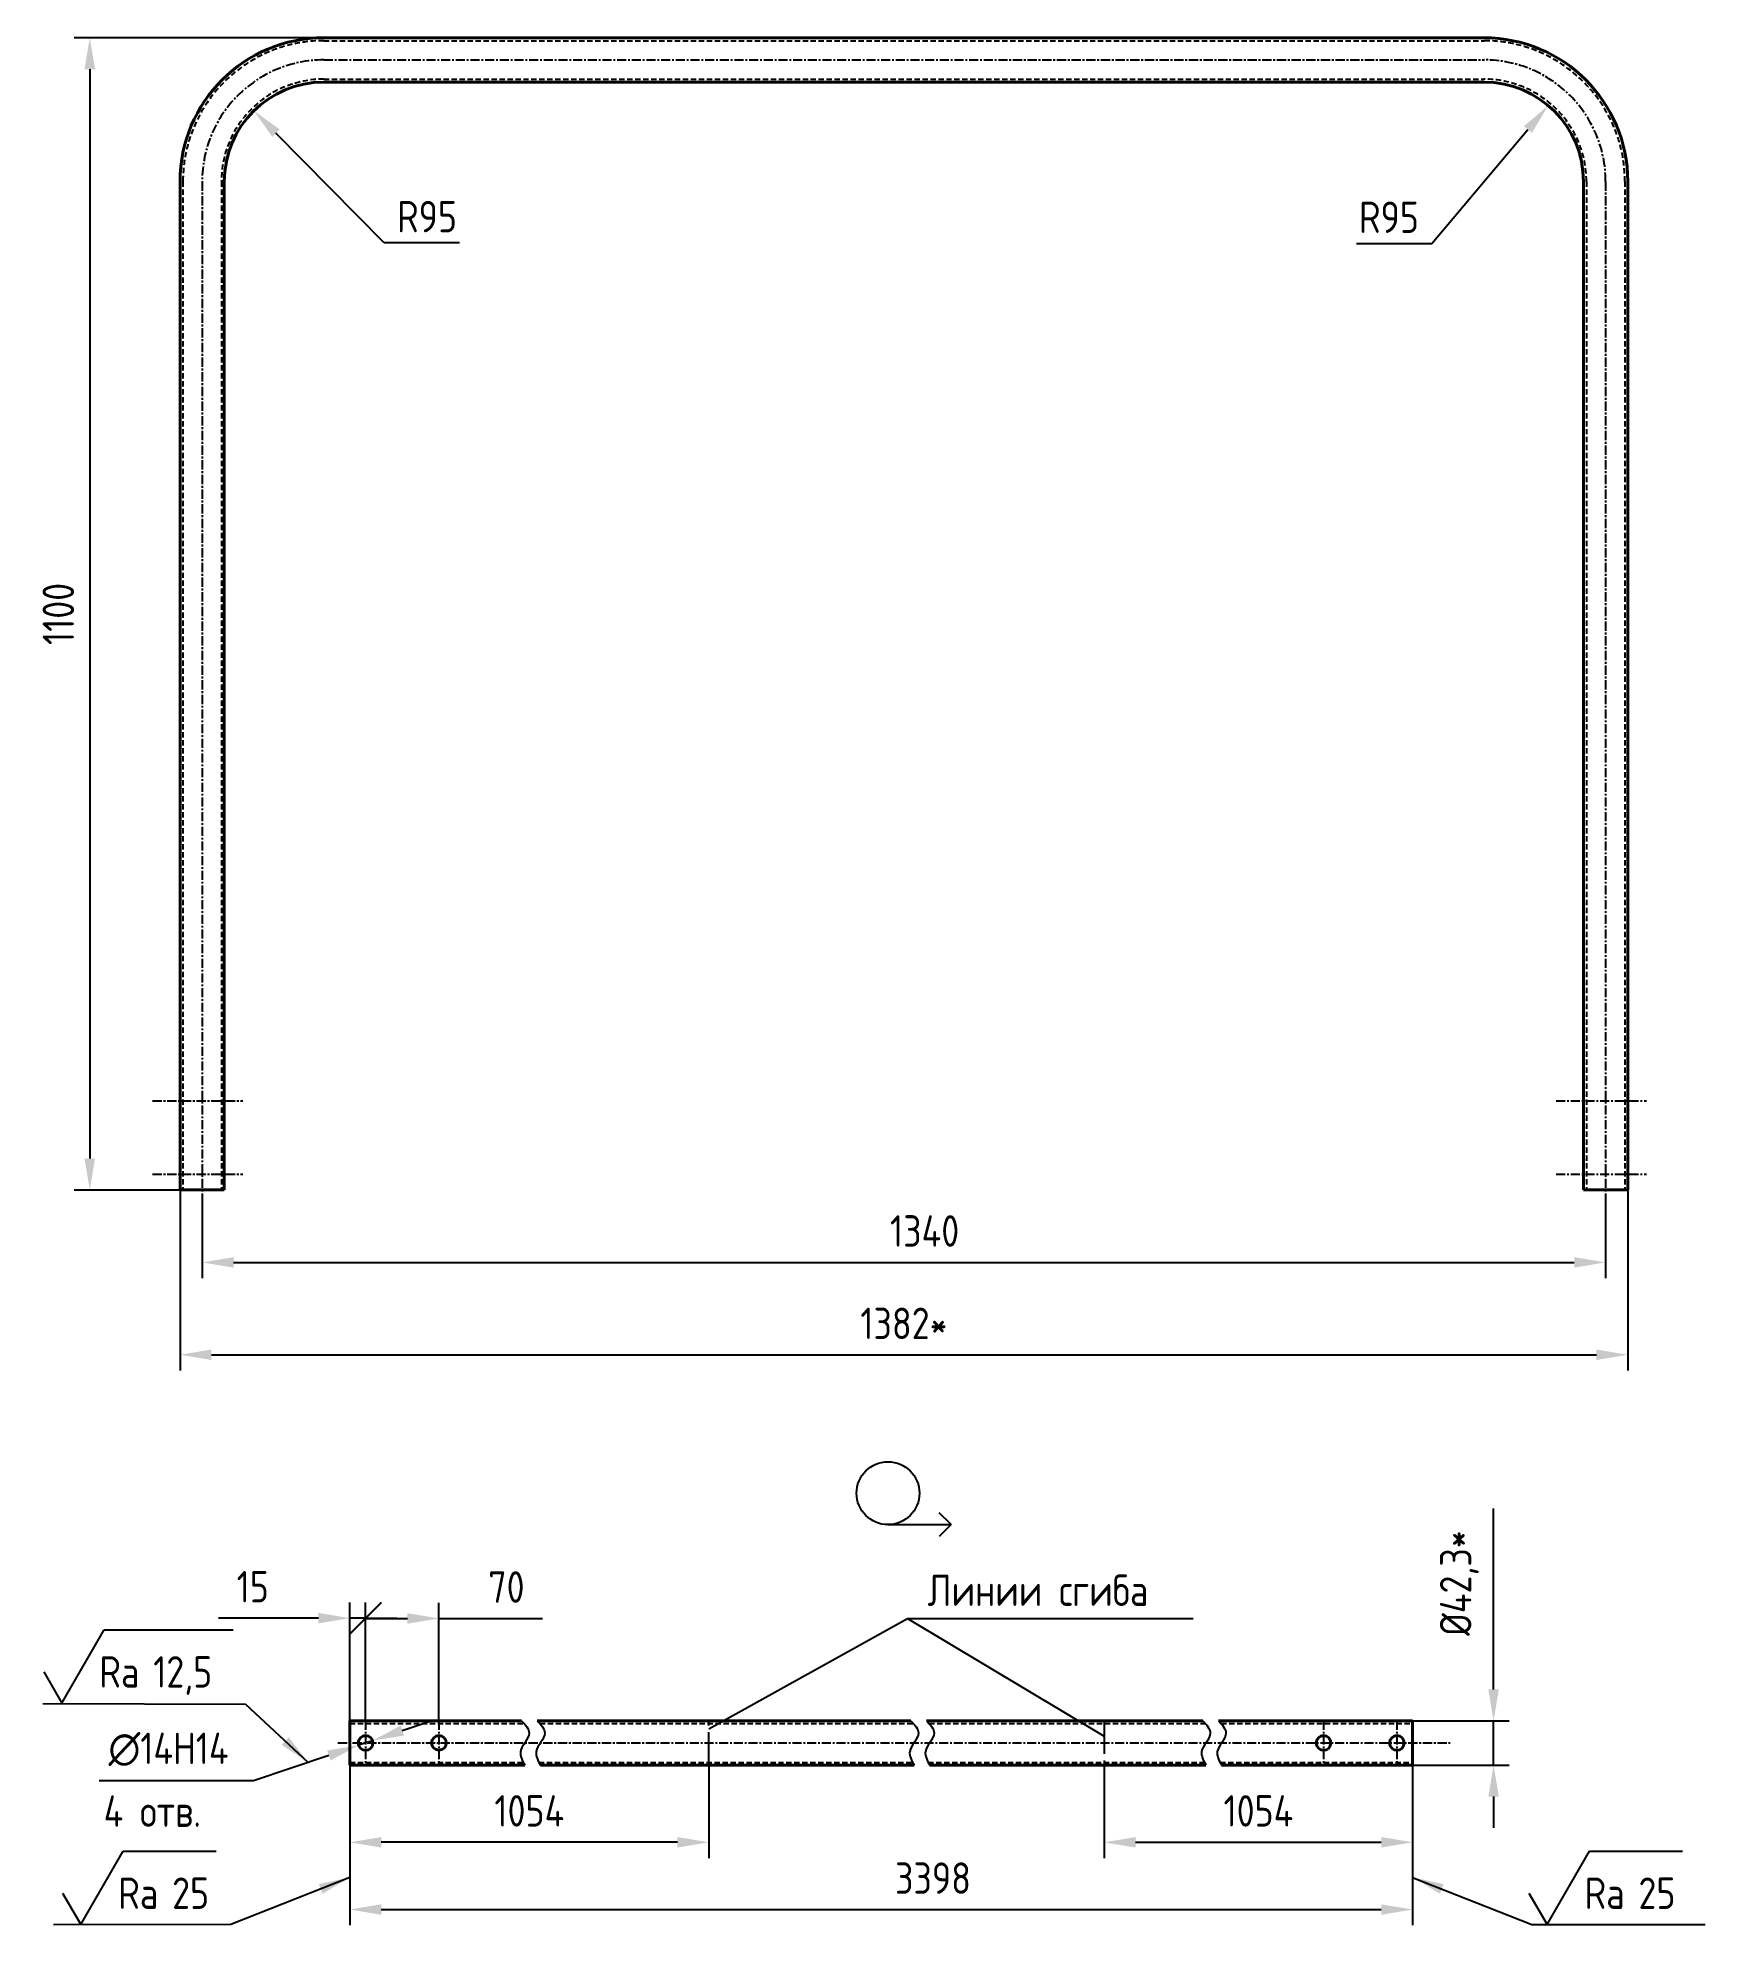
# Model space of a CAD drawing. Header units: millimetres. Extents: x 2228 to 3820, y 1053 to 2855.
import ezdxf
from ezdxf.enums import TextEntityAlignment as Align

# ---------------------------------------------------------------- set-up
doc = ezdxf.new("R2010")
doc.units = ezdxf.units.MM
for name, pattern in [('CENTER', [2, 1.25, -0.25, 0.25, -0.25]), ('HIDDEN', [9.525, 6.35, -3.175]), ('PHANTOM', [63.5, 31.75, -6.35, 6.35, -6.35, 6.35, -6.35])]:
    doc.linetypes.add(name, pattern=pattern)
for name, color, linetype in [('Bord', 1, 'Continuous'), ('CEN', 5, 'CENTER'), ('DIM', 7, 'Continuous'), ('Hide', 2, 'HIDDEN'), ('Phan', 5, 'PHANTOM'), ('Text', 3, 'Continuous'), ('Textb', 6, 'Continuous')]:
    doc.layers.add(name, color=color, linetype=linetype)
doc.layers.add('Cont', color=6, linetype='Continuous', lineweight=40)
doc.styles.add('Style1', font='romans.shx', dxfattribs={"width": 0.8})
doc.dimstyles.new('DIA_10', dxfattribs={"dimscale": 10, "dimtxt": 3, "dimasz": 3, "dimexe": 0.18, "dimexo": 0.0625, "dimgap": 1, "dimtad": 1, "dimtih": 1, "dimtoh": 1, "dimdec": 0, "dimdsep": 46, "dimtxsty": 'Style1', "dimcen": 0, "dimclrt": 3, "dimadec": 0, "dimazin": 0, "dimtfac": 1, "dimtdec": 0, "dimtmove": 0, "dimatfit": 3, "dimfxl": 1, "dimtolj": 1, "dimarcsym": 0})
doc.dimstyles.new('LIN10', dxfattribs={"dimscale": 10, "dimtxt": 3, "dimasz": 3, "dimexe": 1.5, "dimexo": 0, "dimgap": 1.48, "dimtad": 1, "dimdec": 0, "dimzin": 12, "dimdsep": 46, "dimtxsty": 'Style1', "dimcen": 0, "dimclrt": 3, "dimadec": 0, "dimazin": 0, "dimtfac": 1, "dimtdec": 0, "dimtix": 1, "dimtmove": 0, "dimatfit": 0, "dimfxl": 1, "dimtolj": 1, "dimtzin": 13, "dimarcsym": 0})
doc.dimstyles.new('Lin_10', dxfattribs={"dimscale": 10, "dimtxt": 3, "dimasz": 3, "dimexe": 1.5, "dimexo": 0, "dimgap": 1.5, "dimtad": 1, "dimdec": 1, "dimrnd": 0.1, "dimzin": 13, "dimtxsty": 'Style1', "dimcen": 0, "dimclrt": 3, "dimadec": 0, "dimazin": 0, "dimtfac": 1, "dimtdec": 1, "dimtmove": 0, "dimatfit": 2, "dimfxl": 1, "dimtolj": 1, "dimtzin": 13, "dimarcsym": 0})

# ---------------------------------------------------------------- blocks, each defined once
blk = doc.blocks.new('*D9')
at = {"layer": 'DIM', "color": 0, "lineweight": -2, "transparency": 16777216}
for p, q in [((3540.4, 1148), (3540.4, 1053.2)), ((2525.7, 1129.3), (2525.7, 1053.2)), ((2555.7, 1068.2), (3510.4, 1068.2))]:
    blk.add_line(p, q, dxfattribs=at)
at = {"layer": 'DIM', "color": 0, "transparency": 16777216}
for points in [[(2555.7, 1073.2), (2555.7, 1063.2), (2525.7, 1068.2)], [(3510.4, 1073.2), (3510.4, 1063.2), (3540.4, 1068.2)]]:
    blk.add_solid(points, dxfattribs=at)
at = {"layer": 'DIM', "color": 3, "transparency": 16777216, "insert": (3082.5, 1098.2), "char_height": 30, "attachment_point": 5, "style": 'Style1'}
blk.add_mtext('\\A1;3398', dxfattribs=at)
blk = doc.blocks.new('sherISO_02')
at = {"layer": 'Text'}
blk.add_line((4.04, 7), (12.93, 7), dxfattribs=at)
blk.add_lwpolyline([(-1.73, 3), (0, 0), (4.04, 7)], dxfattribs=at)
at = {"layer": 'Text', "style": 'Style1', "width": 0.8}
blk.add_text('Ra', height=3, dxfattribs=at).set_placement((3.58, 1.5))
blk.add_attdef('25', (8.73, 1.5), '', height=3, dxfattribs=at)
blk = doc.blocks.new('*D10')
at = {"layer": 'DIM', "color": 0, "lineweight": -2, "transparency": 16777216}
for p, q in [((2525.7, 1206), (2525.7, 1117.4)), ((2868.4, 1205.9), (2868.4, 1117.4)), ((2838.4, 1132.4), (2555.7, 1132.4))]:
    blk.add_line(p, q, dxfattribs=at)
at = {"layer": 'DIM', "color": 0, "transparency": 16777216}
for points in [[(2555.7, 1137.4), (2555.7, 1127.4), (2525.7, 1132.4)], [(2838.4, 1137.4), (2838.4, 1127.4), (2868.4, 1132.4)]]:
    blk.add_solid(points, dxfattribs=at)
at = {"layer": 'DIM', "color": 3, "transparency": 16777216, "insert": (2697.1, 1162.4), "char_height": 30, "attachment_point": 5, "style": 'Style1'}
blk.add_mtext('\\A1;1054', dxfattribs=at)
blk = doc.blocks.new('*D11')
at = {"layer": 'DIM', "color": 0, "lineweight": -2, "transparency": 16777216}
for p, q in [((2575.8, 1239.1), (2604.2, 1248.7)), ((2547.4, 1229.4), (2534.1, 1225)), ((2505.7, 1215.4), (2433.8, 1191.1)), ((2433.8, 1191.1), (2286.3, 1191.1))]:
    blk.add_line(p, q, dxfattribs=at)
at = {"layer": 'DIM', "color": 0, "transparency": 16777216}
for points in [[(2574.2, 1243.8), (2577.4, 1234.3), (2547.4, 1229.4)], [(2504.1, 1220.1), (2507.3, 1210.6), (2534.1, 1225)]]:
    blk.add_solid(points, dxfattribs=at)
at = {"layer": 'DIM', "color": 3, "transparency": 16777216, "insert": (2352.6, 1221.1), "char_height": 30, "attachment_point": 5, "style": 'Style1'}
blk.add_mtext('\\A1;∅14H14', dxfattribs=at)
blk = doc.blocks.new('_OBLIQUE')
at = {"color": 0, "linetype": 'ByBlock'}
blk.add_line((-0.5, -0.5), (0.5, 0.5), dxfattribs=at)
blk = doc.blocks.new('*D12')
at = {"layer": 'DIM', "color": 0, "lineweight": -2, "transparency": 16777216}
for p, q in [((2525.7, 1245.5), (2525.7, 1361.4)), ((2540.7, 1248.3), (2540.7, 1361.4)), ((2495.7, 1346.4), (2400.3, 1346.4)), ((2540.7, 1346.4), (2525.7, 1346.4)), ((2540.7, 1346.4), (2570.7, 1346.4))]:
    blk.add_line(p, q, dxfattribs=at)
at = {"layer": 'DIM', "color": 0, "transparency": 16777216}
blk.add_solid([(2495.7, 1351.4), (2495.7, 1341.4), (2525.7, 1346.4)], dxfattribs=at)
at = {"layer": 'DIM', "color": 0, "lineweight": -2, "transparency": 16777216, "xscale": 30, "yscale": 30, "zscale": 30, "rotation": 180}
blk.add_blockref('_OBLIQUE', (2540.7, 1346.4), dxfattribs=at)
at = {"layer": 'DIM', "color": 3, "transparency": 16777216, "insert": (2433, 1376.4), "char_height": 30, "attachment_point": 5, "style": 'Style1'}
blk.add_mtext('\\A1;15', dxfattribs=at)
blk = doc.blocks.new('sherISO_01')
at = {"layer": 'Text'}
blk.add_line((4.04, 7), (16.36, 7), dxfattribs=at)
blk.add_lwpolyline([(-1.73, 3), (0, 0), (4.04, 7)], dxfattribs=at)
at = {"layer": 'Text', "style": 'Style1', "width": 0.8}
blk.add_text('Ra', height=3, dxfattribs=at).set_placement((3.58, 1.5))
blk.add_attdef('12,5', (8.73, 1.5), '', height=3, dxfattribs=at)
blk = doc.blocks.new('*D13')
at = {"layer": 'DIM', "color": 0, "lineweight": -2, "transparency": 16777216}
for p, q in [((2540.7, 1248.3), (2540.7, 1361.1)), ((2610.7, 1248.3), (2610.7, 1361.1)), ((2540.7, 1346.1), (2580.7, 1346.1)), ((2610.7, 1346.1), (2709.6, 1346.1))]:
    blk.add_line(p, q, dxfattribs=at)
at = {"layer": 'DIM', "color": 0, "transparency": 16777216}
blk.add_solid([(2580.7, 1351.1), (2580.7, 1341.1), (2610.7, 1346.1)], dxfattribs=at)
at = {"layer": 'DIM', "color": 0, "lineweight": -2, "transparency": 16777216, "xscale": 30, "yscale": 30, "zscale": 30, "rotation": 180}
blk.add_blockref('_OBLIQUE', (2540.7, 1346.1), dxfattribs=at)
at = {"layer": 'DIM', "color": 3, "transparency": 16777216, "insert": (2675.2, 1376.1), "char_height": 30, "attachment_point": 5, "style": 'Style1'}
blk.add_mtext('\\A1;70', dxfattribs=at)
blk = doc.blocks.new('ZNAK09')
at = {"layer": 'DIM'}
for p, q in [((8.51, 0.22), (14.53, 0.22)), ((14.53, 0.22), (13.4, 1.35)), ((14.53, 0.22), (13.4, -0.91))]:
    blk.add_line(p, q, dxfattribs=at)
blk.add_circle((8.51, 3.22), 3, dxfattribs=at)
at = {"layer": 'Textb', "style": 'Style1', "width": 0.8}
blk.add_attdef('А', text='', height=6, dxfattribs=at).set_placement((3.83, 0.22), align=Align.RIGHT)
blk = doc.blocks.new('*D14')
at = {"layer": 'DIM', "color": 0, "lineweight": -2, "transparency": 16777216}
for p, q in [((3617.7, 1278.4), (3617.7, 1451.2)), ((3540.4, 1248.4), (3632.7, 1248.4)), ((3617.7, 1206.1), (3617.7, 1248.4)), ((3540.4, 1206.1), (3632.7, 1206.1)), ((3617.7, 1176.1), (3617.7, 1146.1))]:
    blk.add_line(p, q, dxfattribs=at)
at = {"layer": 'DIM', "color": 0, "transparency": 16777216}
for points in [[(3612.7, 1278.4), (3622.7, 1278.4), (3617.7, 1248.4)], [(3612.7, 1176.1), (3622.7, 1176.1), (3617.7, 1206.1)]]:
    blk.add_solid(points, dxfattribs=at)
at = {"layer": 'DIM', "color": 3, "transparency": 16777216, "insert": (3585, 1379.8), "char_height": 30, "attachment_point": 5, "rotation": 90, "style": 'Style1'}
blk.add_mtext('\\A1;%%c42,3*', dxfattribs=at)
blk = doc.blocks.new('*D15')
at = {"layer": 'DIM', "color": 0, "lineweight": -2, "transparency": 16777216}
for p, q in [((3245.9, 1205.9), (3245.9, 1117.4)), ((3540.4, 1206.1), (3540.4, 1117.4)), ((3275.9, 1132.4), (3510.4, 1132.4))]:
    blk.add_line(p, q, dxfattribs=at)
at = {"layer": 'DIM', "color": 0, "transparency": 16777216}
for points in [[(3275.9, 1137.4), (3275.9, 1127.4), (3245.9, 1132.4)], [(3510.4, 1137.4), (3510.4, 1127.4), (3540.4, 1132.4)]]:
    blk.add_solid(points, dxfattribs=at)
at = {"layer": 'DIM', "color": 3, "transparency": 16777216, "insert": (3393.2, 1162.4), "char_height": 30, "attachment_point": 5, "style": 'Style1'}
blk.add_mtext('\\A1;1054', dxfattribs=at)
blk = doc.blocks.new('*D16')
at = {"layer": 'DIM', "color": 0, "lineweight": -2, "transparency": 16777216}
for p, q in [((2384.7, 1750.4), (2384.7, 1671)), ((3724.7, 1750.2), (3724.7, 1671)), ((2414.7, 1686), (3694.7, 1686))]:
    blk.add_line(p, q, dxfattribs=at)
at = {"layer": 'DIM', "color": 0, "transparency": 16777216}
for points in [[(2414.7, 1691), (2414.7, 1681), (2384.7, 1686)], [(3694.7, 1691), (3694.7, 1681), (3724.7, 1686)]]:
    blk.add_solid(points, dxfattribs=at)
at = {"layer": 'DIM', "color": 3, "transparency": 16777216, "insert": (3074.5, 1716), "char_height": 30, "attachment_point": 5, "style": 'Style1'}
blk.add_mtext('\\A1;1340', dxfattribs=at)
blk = doc.blocks.new('*D17')
at = {"layer": 'DIM', "color": 0, "lineweight": -2, "transparency": 16777216}
for p, q in [((2550.1, 2855.1), (2262.4, 2855.1)), ((2277.4, 2825.1), (2277.4, 1785.1)), ((2366.4, 1755.1), (2262.4, 1755.1))]:
    blk.add_line(p, q, dxfattribs=at)
at = {"layer": 'DIM', "color": 0, "transparency": 16777216}
for points in [[(2272.4, 2825.1), (2282.4, 2825.1), (2277.4, 2855.1)], [(2272.4, 1785.1), (2282.4, 1785.1), (2277.4, 1755.1)]]:
    blk.add_solid(points, dxfattribs=at)
at = {"layer": 'DIM', "color": 3, "transparency": 16777216, "insert": (2247.4, 2305.1), "char_height": 30, "attachment_point": 5, "rotation": 90, "style": 'Style1'}
blk.add_mtext('\\A1;1100', dxfattribs=at)
blk = doc.blocks.new('*D18')
at = {"layer": 'DIM', "color": 0, "lineweight": -2, "transparency": 16777216}
for p, q in [((2558.5, 2659.4), (2455.2, 2764.1)), ((2630.3, 2659.4), (2558.5, 2659.4))]:
    blk.add_line(p, q, dxfattribs=at)
at = {"layer": 'DIM', "color": 0, "transparency": 16777216}
blk.add_solid([(2458.7, 2767.6), (2451.6, 2760.6), (2434.1, 2785.4)], dxfattribs=at)
at = {"layer": 'DIM', "color": 3, "transparency": 16777216, "insert": (2599.4, 2684.4), "char_height": 30, "attachment_point": 5, "style": 'Style1'}
blk.add_mtext('\\A1;R95', dxfattribs=at)
blk = doc.blocks.new('*D19')
at = {"layer": 'DIM', "color": 0, "lineweight": -2, "transparency": 16777216}
for p, q in [((3558.6, 2658.8), (3650.5, 2767.5)), ((3486.9, 2658.8), (3558.6, 2658.8))]:
    blk.add_line(p, q, dxfattribs=at)
at = {"layer": 'DIM', "color": 0, "transparency": 16777216}
blk.add_solid([(3646.7, 2770.7), (3654.3, 2764.3), (3669.9, 2790.4)], dxfattribs=at)
at = {"layer": 'DIM', "color": 3, "transparency": 16777216, "insert": (3517.8, 2683.8), "char_height": 30, "attachment_point": 5, "style": 'Style1'}
blk.add_mtext('\\A1;R95', dxfattribs=at)
blk = doc.blocks.new('*D20')
at = {"layer": 'DIM', "color": 0, "lineweight": -2, "transparency": 16777216}
for p, q in [((2363.6, 1755.1), (2363.6, 1582.8)), ((3745.9, 1755.1), (3745.9, 1582.8)), ((2393.6, 1597.8), (3715.9, 1597.8))]:
    blk.add_line(p, q, dxfattribs=at)
at = {"layer": 'DIM', "color": 0, "transparency": 16777216}
for points in [[(2393.6, 1602.8), (2393.6, 1592.8), (2363.6, 1597.8)], [(3715.9, 1602.8), (3715.9, 1592.8), (3745.9, 1597.8)]]:
    blk.add_solid(points, dxfattribs=at)
at = {"layer": 'DIM', "color": 3, "transparency": 16777216, "insert": (3054.7, 1627.8), "char_height": 30, "attachment_point": 5, "style": 'Style1'}
blk.add_mtext('\\A1;1382*', dxfattribs=at)

msp = doc.modelspace()

# ---------------------------------------------------------------- linework, layer by layer
at = {"layer": 'Bord'}
for points in [[(2689.65, 1248.47), (2693.28, 1244.58), (2701.99, 1235.25), (2684.49, 1221.03), (2690.32, 1210.35), (2692.75, 1205.9)], [(2704.63, 1248.47), (2708.25, 1244.58), (2716.96, 1235.25), (2699.46, 1221.03), (2705.29, 1210.35), (2707.72, 1205.9)], [(3061.33, 1248.47), (3064.95, 1244.58), (3073.66, 1235.25), (3056.16, 1221.03), (3061.99, 1210.35), (3064.42, 1205.9)], [(3076.3, 1248.47), (3079.92, 1244.58), (3088.63, 1235.25), (3071.13, 1221.03), (3076.96, 1210.35), (3079.4, 1205.9)], [(3340, 1248.47), (3343.63, 1244.58), (3352.34, 1235.25), (3334.84, 1221.03), (3340.67, 1210.35), (3343.1, 1205.9)], [(3354.97, 1248.47), (3358.6, 1244.58), (3367.31, 1235.25), (3349.81, 1221.03), (3355.64, 1210.35), (3358.07, 1205.9)]]:
    msp.add_open_spline(points, degree=3, knots=[0, 0, 0, 0, 13.8174024, 33.2074558, 47.0865786, 47.0865786, 47.0865786, 47.0865786], dxfattribs=at)
at = {"layer": 'CEN', "ltscale": 7}
for p, q in [((2500.86, 2833.99), (3608.56, 2833.99)), ((2384.71, 2717.84), (2384.71, 1745.14)), ((3724.71, 2717.84), (3724.71, 1745.14)), ((3724.71, 2717.84), (3724.71, 1745.14)), ((2337.39, 1840.35), (2423.57, 1840.35)), ((3677.39, 1840.35), (3763.57, 1840.35)), ((2337.39, 1770.35), (2423.57, 1770.35)), ((3677.39, 1770.35), (3763.57, 1770.35)), ((2540.75, 1248.46), (2540.75, 1206.16)), ((2610.75, 1248.46), (2610.75, 1206.16)), ((3455.38, 1248.42), (3455.38, 1206.12)), ((3525.38, 1248.41), (3525.38, 1206.12)), ((2514.31, 1227.32), (3576.36, 1227.32))]:
    msp.add_line(p, q, dxfattribs=at)
for centre, start, end in [((2500.86, 2717.84), 90, 180), ((3608.56, 2717.84), 0, 90)]:
    msp.add_arc(centre, 116.15, start, end, dxfattribs=at)
at = {"layer": 'Cont'}
for p, q in [((2500.86, 2855.14), (3608.56, 2855.14)), ((2500.86, 2812.84), (3608.56, 2812.84)), ((2363.56, 2717.84), (2363.56, 1755.14)), ((2405.86, 2717.84), (2405.86, 1755.14)), ((3703.56, 2717.84), (3703.56, 1755.14)), ((3745.86, 2717.84), (3745.86, 1755.14)), ((2405.86, 1755.14), (2363.56, 1755.14)), ((3745.86, 1755.14), (3703.56, 1755.14)), ((2525.75, 1248.47), (2689.65, 1248.47)), ((2525.75, 1248.33), (2525.75, 1206.03)), ((2704.63, 1248.47), (3061.33, 1248.47)), ((3076.3, 1248.47), (3340, 1248.47)), ((3354.97, 1248.47), (3540.38, 1248.47)), ((3540.38, 1248.41), (3540.38, 1206.11)), ((2525.75, 1205.9), (2692.75, 1205.9)), ((2707.72, 1205.9), (3064.42, 1205.9)), ((3079.4, 1205.9), (3343.1, 1205.9)), ((3358.07, 1205.9), (3540.38, 1205.9))]:
    msp.add_line(p, q, dxfattribs=at)
for centre in [(2540.75, 1227.21), (2610.75, 1227.31), (3455.38, 1227.27), (3525.38, 1227.26)]:
    msp.add_circle(centre, 7, dxfattribs=at)
for centre, radius, start, end in [((2500.86, 2717.84), 137.3, 90, 180), ((3608.56, 2717.84), 137.3, 0, 90), ((2500.86, 2717.84), 95, 90, 180), ((3608.56, 2717.84), 95, 0, 90)]:
    msp.add_arc(centre, radius, start, end, dxfattribs=at)
at = {"layer": 'DIM'}
for p, q in [((2868.42, 1240.87), (3057.99, 1345.98)), ((3057.99, 1345.98), (3330.89, 1345.98)), ((3057.99, 1345.98), (3245.94, 1233.58))]:
    msp.add_line(p, q, dxfattribs=at)
at = {"layer": 'Hide', "ltscale": 0.8}
for p, q in [((2500.86, 2852.34), (3608.56, 2852.34)), ((2500.86, 2815.64), (3608.56, 2815.64)), ((2366.36, 2717.84), (2366.36, 1755.14)), ((2403.06, 2717.84), (2403.06, 1755.14)), ((3706.36, 2717.84), (3706.36, 1755.14)), ((3743.06, 2717.84), (3743.06, 1755.14)), ((2525.75, 1245.67), (2692.21, 1245.67)), ((2707.19, 1245.67), (3063.89, 1245.67)), ((3078.86, 1245.67), (3342.56, 1245.67)), ((3357.53, 1245.67), (3540.38, 1245.67)), ((2525.75, 1208.7), (2691.25, 1208.7)), ((2706.22, 1208.7), (3062.92, 1208.7)), ((3077.9, 1208.7), (3341.6, 1208.7)), ((3356.57, 1208.7), (3540.38, 1208.7))]:
    msp.add_line(p, q, dxfattribs=at)
for centre, radius, start, end in [((2500.86, 2717.84), 134.5, 90, 180), ((3608.56, 2717.84), 134.5, 0, 90), ((2500.86, 2717.84), 97.8, 90, 180), ((3608.56, 2717.84), 97.8, 0, 90)]:
    msp.add_arc(centre, radius, start, end, dxfattribs=at)
at = {"layer": 'Phan'}
for p, q in [((2868.42, 1205.9), (2868.42, 1248.47)), ((3245.94, 1248.47), (3245.94, 1205.9))]:
    msp.add_line(p, q, dxfattribs=at)

# ---------------------------------------------------------------- block references
at = {"layer": 'Bord', "xscale": 10, "yscale": 10, "zscale": 10}
msp.add_blockref('sherISO_01', (2250.71, 1265.09), dxfattribs=at).add_auto_attribs({'12,5': '12,5'})
at = {"layer": 'DIM', "lineweight": 18, "xscale": 10, "yscale": 10, "zscale": 10}
msp.add_blockref('ZNAK09', (2954.41, 1433.45), dxfattribs=at)
at = {"layer": 'DIM', "xscale": 10, "yscale": 10, "zscale": 10}
for p in [(2268.75, 1053.81), (3668.76, 1053.81)]:
    msp.add_blockref('sherISO_02', p, dxfattribs=at).add_auto_attribs({'25': '25'})

# ---------------------------------------------------------------- texts
at = {"layer": 'Text', "style": 'Style1', "width": 0.8}
for s, p in [('Линии сгиба', (3077.34, 1358.03)), ('4 отв.', (2290.62, 1147.13))]:
    msp.add_text(s, height=30, dxfattribs=at).set_placement(p)

# ---------------------------------------------------------------- dimensions: what is measured, and where the dimension line sits
at = {"layer": 'DIM'}
dim = msp.add_linear_dim(base=(2277.42, 1755.14), p1=(2550.09, 2855.14), p2=(2366.36, 1755.14), angle=90, dimstyle='Lin_10', dxfattribs=at)
dim.commit()
dim.dimension.update_dxf_attribs({"geometry": '*D17', "text_midpoint": (2247.42, 2305.14)})
for center, mpoint, picture, middle in [((2500.86, 2717.84), (2434.11, 2785.44), '*D18', (2558.54, 2659.42)), ((3608.56, 2717.84), (3669.88, 2790.39), '*D19', (3558.65, 2658.78))]:
    dim = msp.add_radius_dim(center=center, mpoint=mpoint, dimstyle='DIA_10', override={"dimtmove": 1}, dxfattribs=at)
    dim.commit()
    dim.dimension.update_dxf_attribs({"geometry": picture, "text_midpoint": middle, "dimtype": 164})
dim = msp.add_linear_dim(base=(3745.86, 1597.79), p1=(2363.56, 1755.14), p2=(3745.86, 1755.14), text='<>*', dimstyle='Lin_10', override={"dimrnd": 1}, dxfattribs=at)
dim.commit()
dim.dimension.update_dxf_attribs({"geometry": '*D20', "text_midpoint": (3054.71, 1627.79)})
dim = msp.add_linear_dim(base=(3724.71, 1686.04), p1=(2384.71, 1750.37), p2=(3724.71, 1750.15), dimstyle='Lin_10', dxfattribs=at)
dim.commit()
dim.dimension.update_dxf_attribs({"geometry": '*D16', "text_midpoint": (3074.45, 1686.04), "dimtype": 160})
dim = msp.add_linear_dim(base=(3617.69, 1206.11), p1=(3540.38, 1248.41), p2=(3540.38, 1206.11), angle=90, text='%%c<>,3*', dimstyle='LIN10', dxfattribs=at)
dim.commit()
dim.dimension.update_dxf_attribs({"geometry": '*D14', "text_midpoint": (3617.69, 1379.78), "dimtype": 160})
dim = msp.add_linear_dim(base=(2525.75, 1346.42), p1=(2540.75, 1248.33), p2=(2525.75, 1245.53), dimstyle='Lin_10', override={"dimblk1": 'OBLIQUE', "dimsah": 1}, dxfattribs=at)
dim.commit()
dim.dimension.update_dxf_attribs({"geometry": '*D12', "text_midpoint": (2433.03, 1376.42)})
dim = msp.add_linear_dim(base=(2610.75, 1346.08), p1=(2540.75, 1248.33), p2=(2610.75, 1248.33), dimstyle='Lin_10', override={"dimblk1": 'OBLIQUE', "dimsah": 1}, dxfattribs=at)
dim.commit()
dim.dimension.update_dxf_attribs({"geometry": '*D13', "text_midpoint": (2675.18, 1346.08), "dimtype": 160})
dim = msp.add_diameter_dim_2p(p1=(2547.38, 1229.45), p2=(2534.12, 1224.96), text='<>H14', dimstyle='Lin_10', override={"dimtoh": 1}, dxfattribs=at)
dim.commit()
dim.dimension.update_dxf_attribs({"geometry": '*D11', "text_midpoint": (2352.55, 1191.05), "dimtype": 163})
for base, p1, p2, picture, middle in [((2525.75, 1132.35), (2868.42, 1205.9), (2525.75, 1206.03), '*D10', (2697.08, 1162.35)), ((3540.38, 1132.35), (3245.94, 1205.9), (3540.38, 1206.11), '*D15', (3393.16, 1162.35))]:
    dim = msp.add_linear_dim(base=base, p1=p1, p2=p2, text='1054', dimstyle='Lin_10', dxfattribs=at)
    dim.commit()
    dim.dimension.update_dxf_attribs({"geometry": picture, "text_midpoint": middle})
dim = msp.add_linear_dim(base=(3540.38, 1068.2), p1=(2525.75, 1129.32), p2=(3540.38, 1148), text='3398', dimstyle='Lin_10', dxfattribs=at)
dim.commit()
dim.dimension.update_dxf_attribs({"geometry": '*D9', "text_midpoint": (3082.47, 1068.2), "dimtype": 160})

# ---------------------------------------------------------------- leaders
for points in [[(2485.96, 1208.68), (2426.42, 1264.07), (2232.47, 1264.51)], [(2525.75, 1098.93), (2411.95, 1053.81), (2242.87, 1053.58)], [(3540.38, 1098.93), (3654.18, 1053.81), (3819.8, 1053.81)]]:
    msp.add_leader(points, dimstyle='LIN10', dxfattribs=at)

doc.saveas('drawing.dxf')
